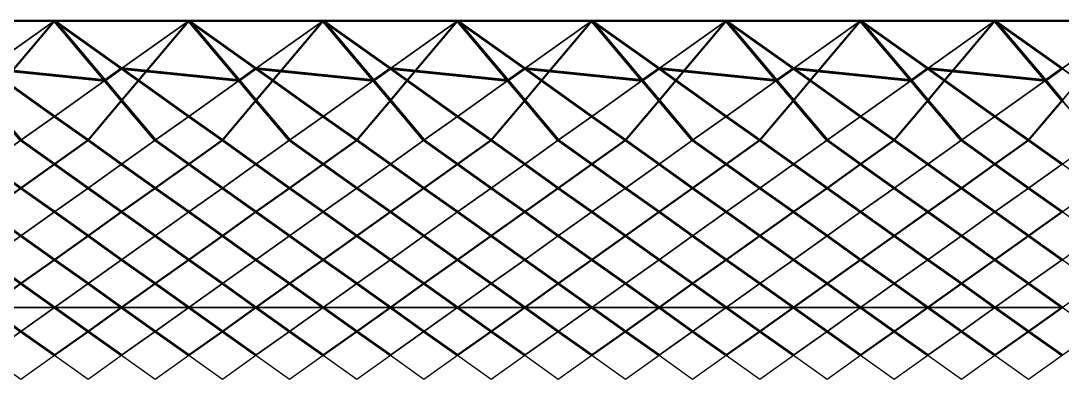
# Model space of a CAD drawing. Extents: x 0 to 144, y 51 to 59.
# Drawn here: x 71.38 to 95.17, y 50.76 to 58.95 of the extents above; entities that cross this region are included whole.
import ezdxf

# ---------------------------------------------------------------- set-up
doc = ezdxf.new("R2010")
doc.units = 0
doc.header["$MEASUREMENT"] = 0
for name, color, linetype in [('Concrete bases', 31, 'CONTINUOUS'), ('Concrete bases crown', 30, 'CONTINUOUS'), ('Concrete bases new', 31, 'CONTINUOUS')]:
    doc.layers.add(name, color=color, linetype=linetype)
for name, color, linetype, lineweight in [('Mapper external', 210, 'CONTINUOUS', 35), ('Mapper internal', 61, 'CONTINUOUS', 50), ('Mapper middle', 171, 'CONTINUOUS', 60), ('Tendons 1 internal', 50, 'CONTINUOUS', 50), ('Tendons 2 external', 201, 'CONTINUOUS', 35), ('Tendons 3 middle', 170, 'CONTINUOUS', 60)]:
    doc.layers.add(name, color=color, linetype=linetype, lineweight=lineweight)

msp = doc.modelspace()

# ---------------------------------------------------------------- linework, layer by layer
at = {"layer": 'Concrete bases', "linetype": 'ByBlock', "ltscale": 100}
for points in [[(70.610001, 52.398589), (69.842501, 51.85277), (70.610001, 51.306952), (71.377501, 51.85277)], [(72.145001, 52.398589), (71.377501, 51.85277), (72.145001, 51.306952), (72.912501, 51.85277)], [(73.680001, 52.398589), (72.912501, 51.85277), (73.680001, 51.306952), (74.447501, 51.85277)], [(75.215001, 52.398589), (74.447501, 51.85277), (75.215001, 51.306952), (75.982501, 51.85277)], [(76.750001, 52.398589), (75.982501, 51.85277), (76.750001, 51.306952), (77.517501, 51.85277)], [(78.285001, 52.398589), (77.517501, 51.85277), (78.285001, 51.306952), (79.052501, 51.85277)], [(79.820001, 52.398589), (79.052501, 51.85277), (79.820001, 51.306952), (80.587501, 51.85277)], [(81.355001, 52.398589), (80.587501, 51.85277), (81.355001, 51.306952), (82.122501, 51.85277)], [(82.890002, 52.398589), (82.122502, 51.85277), (82.890002, 51.306952), (83.657502, 51.85277)], [(84.425002, 52.398589), (83.657502, 51.85277), (84.425002, 51.306952), (85.192502, 51.85277)], [(85.960002, 52.398589), (85.192502, 51.85277), (85.960002, 51.306952), (86.727502, 51.85277)], [(87.495002, 52.398589), (86.727502, 51.85277), (87.495002, 51.306952), (88.262502, 51.85277)], [(89.030002, 52.398589), (88.262502, 51.85277), (89.030002, 51.306952), (89.797502, 51.85277)], [(90.565002, 52.398589), (89.797502, 51.85277), (90.565002, 51.306952), (91.332502, 51.85277)], [(92.100002, 52.398589), (91.332502, 51.85277), (92.100002, 51.306952), (92.867502, 51.85277)], [(93.635002, 52.398589), (92.867502, 51.85277), (93.635002, 51.306952), (94.402502, 51.85277)], [(95.170002, 52.398589), (94.402502, 51.85277), (95.170002, 51.306952), (95.937502, 51.85277)], [(71.377501, 51.85277), (70.610001, 51.306952), (71.377501, 50.761133), (72.145001, 51.306952)], [(72.912501, 51.85277), (72.145001, 51.306952), (72.912501, 50.761133), (73.680001, 51.306952)], [(74.447501, 51.85277), (73.680001, 51.306952), (74.447501, 50.761133), (75.215001, 51.306952)], [(75.982501, 51.85277), (75.215001, 51.306952), (75.982501, 50.761133), (76.750001, 51.306952)], [(77.517501, 51.85277), (76.750001, 51.306952), (77.517501, 50.761133), (78.285001, 51.306952)], [(79.052501, 51.85277), (78.285001, 51.306952), (79.052501, 50.761133), (79.820001, 51.306952)], [(80.587501, 51.85277), (79.820001, 51.306952), (80.587501, 50.761133), (81.355001, 51.306952)], [(82.122502, 51.85277), (81.355002, 51.306952), (82.122502, 50.761133), (82.890002, 51.306952)], [(83.657502, 51.85277), (82.890002, 51.306952), (83.657502, 50.761133), (84.425002, 51.306952)], [(85.192502, 51.85277), (84.425002, 51.306952), (85.192502, 50.761133), (85.960002, 51.306952)], [(86.727502, 51.85277), (85.960002, 51.306952), (86.727502, 50.761133), (87.495002, 51.306952)], [(88.262502, 51.85277), (87.495002, 51.306952), (88.262502, 50.761133), (89.030002, 51.306952)], [(89.797502, 51.85277), (89.030002, 51.306952), (89.797502, 50.761133), (90.565002, 51.306952)], [(91.332502, 51.85277), (90.565002, 51.306952), (91.332502, 50.761133), (92.100002, 51.306952)], [(92.867502, 51.85277), (92.100002, 51.306952), (92.867502, 50.761133), (93.635002, 51.306952)], [(94.402502, 51.85277), (93.635002, 51.306952), (94.402502, 50.761133), (95.170002, 51.306952)]]:
    msp.add_lwpolyline(points, close=True, dxfattribs=at)
at = {"layer": 'Concrete bases crown', "linetype": 'ByBlock', "ltscale": 100}
for points in [[(72.145001, 58.948413), (70.61, 58.948413), (70.61, 57.856777)], [(72.145001, 58.948413), (70.610001, 57.856776), (70.993751, 57.583866)], [(72.145001, 58.948413), (70.993751, 57.583866), (72.145001, 56.765138), (73.296251, 57.583866)], [(72.145001, 58.948413), (73.296251, 57.583866), (73.680001, 57.856776)], [(75.215001, 58.948413), (72.145001, 58.948413), (73.680001, 57.856776)], [(75.215001, 58.948413), (73.680001, 57.856776), (74.063751, 57.583867)], [(75.215001, 58.948413), (74.063751, 57.583867), (75.215001, 56.765139), (76.366251, 57.583867)], [(78.285001, 58.948413), (75.215001, 58.948413), (76.750001, 57.856776)], [(75.215001, 58.948413), (76.366251, 57.583867), (76.750001, 57.856776)], [(78.285001, 58.948413), (76.750001, 57.856776), (77.133751, 57.583867)], [(78.285001, 58.948413), (77.133751, 57.583867), (78.285001, 56.765139), (79.436251, 57.583867)], [(78.285001, 58.948413), (79.436251, 57.583867), (79.820001, 57.856776)], [(81.355001, 58.948413), (78.285001, 58.948413), (79.820001, 57.856776)], [(81.355001, 58.948413), (79.820001, 57.856776), (80.203751, 57.583867)], [(81.355001, 58.948413), (80.203751, 57.583867), (81.355001, 56.765139), (82.506251, 57.583867)], [(81.355001, 58.948413), (82.506251, 57.583866), (82.890001, 57.856776)], [(84.425001, 58.948413), (81.355001, 58.948413), (82.890001, 57.856776)], [(84.425001, 58.948413), (82.890001, 57.856776), (83.273751, 57.583866)], [(84.425001, 58.948413), (83.273751, 57.583866), (84.425001, 56.765139), (85.576251, 57.583867)], [(84.425001, 58.948413), (85.576251, 57.583866), (85.960001, 57.856776)], [(87.495001, 58.948413), (84.425001, 58.948413), (85.960001, 57.856776)], [(87.495001, 58.948413), (85.960001, 57.856776), (86.343751, 57.583866)], [(87.495001, 58.948413), (86.343751, 57.583866), (87.495001, 56.765139), (88.646251, 57.583866)], [(87.495001, 58.948413), (88.646251, 57.583866), (89.030001, 57.856776)], [(90.565001, 58.948413), (87.495001, 58.948413), (89.030001, 57.856776)], [(90.565001, 58.948413), (89.030001, 57.856776), (89.413751, 57.583866)], [(90.565001, 58.948413), (89.413751, 57.583866), (90.565001, 56.765138), (91.716251, 57.583866)], [(93.635001, 58.948413), (90.565001, 58.948413), (92.100001, 57.856776)], [(90.565001, 58.948413), (91.716251, 57.583866), (92.100001, 57.856776)], [(93.635001, 58.948413), (92.100001, 57.856776), (92.483751, 57.583867)], [(93.635001, 58.948413), (92.483751, 57.583867), (93.635001, 56.765139), (94.786251, 57.583867)], [(96.705001, 58.948413), (93.635001, 58.948413), (95.170001, 57.856776)], [(93.635001, 58.948413), (94.786251, 57.583867), (95.170001, 57.856776)], [(96.705001, 58.948413), (95.170001, 57.856776), (95.553751, 57.583867)], [(74.063751, 57.583866), (73.680001, 57.856776), (73.296251, 57.583866), (73.680001, 57.129018)], [(77.133751, 57.583867), (76.750001, 57.856776), (76.366251, 57.583867), (76.750001, 57.129018)], [(80.203751, 57.583867), (79.820001, 57.856776), (79.436251, 57.583867), (79.820001, 57.129018)], [(83.273751, 57.583866), (82.890001, 57.856776), (82.506251, 57.583866), (82.890001, 57.129018)], [(86.343751, 57.583866), (85.960001, 57.856776), (85.576251, 57.583866), (85.960001, 57.129018)], [(89.413751, 57.583866), (89.030001, 57.856776), (88.646251, 57.583866), (89.030001, 57.129018)], [(92.483751, 57.583866), (92.100001, 57.856776), (91.716251, 57.583866), (92.100001, 57.129018)], [(95.553751, 57.583867), (95.170001, 57.856776), (94.786251, 57.583867), (95.170001, 57.129018)], [(72.145001, 56.765138), (70.993751, 57.583866), (70.610001, 57.129018), (71.377501, 56.21932)], [(73.680001, 57.129018), (73.296251, 57.583866), (72.145001, 56.765138), (72.912501, 56.21932)], [(74.063751, 57.583866), (73.680001, 57.129018), (74.447501, 56.21932), (75.215001, 56.765139)], [(76.750001, 57.129018), (76.366251, 57.583867), (75.215001, 56.765139), (75.982501, 56.21932)], [(77.133751, 57.583867), (76.750001, 57.129018), (77.517501, 56.21932), (78.285001, 56.765139)], [(79.820001, 57.129018), (79.436251, 57.583867), (78.285001, 56.765139), (79.052501, 56.21932)], [(81.355001, 56.765139), (80.203751, 57.583867), (79.820001, 57.129018), (80.587501, 56.21932)], [(82.890001, 57.129018), (82.506251, 57.583866), (81.355001, 56.765139), (82.122501, 56.21932)], [(83.273751, 57.583866), (82.890001, 57.129018), (83.657501, 56.21932), (84.425001, 56.765139)], [(85.960001, 57.129018), (85.576251, 57.583866), (84.425001, 56.765139), (85.192501, 56.21932)], [(87.495001, 56.765139), (86.343751, 57.583866), (85.960001, 57.129018), (86.727501, 56.21932)], [(89.030001, 57.129018), (88.646251, 57.583866), (87.495001, 56.765138), (88.262501, 56.21932)], [(90.565001, 56.765138), (89.413751, 57.583866), (89.030001, 57.129018), (89.797501, 56.21932)], [(92.100001, 57.129018), (91.716251, 57.583866), (90.565001, 56.765138), (91.332501, 56.21932)], [(92.483751, 57.583866), (92.100001, 57.129018), (92.867501, 56.21932), (93.635001, 56.765139)], [(95.170001, 57.129018), (94.786251, 57.583867), (93.635001, 56.765139), (94.402501, 56.21932)], [(95.553751, 57.583867), (95.170001, 57.129018), (95.937501, 56.21932), (96.705001, 56.765139)], [(74.447501, 56.21932), (73.680001, 57.129018), (72.912501, 56.21932), (73.680001, 55.673501)], [(77.517501, 56.21932), (76.750001, 57.129018), (75.982501, 56.21932), (76.750001, 55.673502)], [(80.587501, 56.21932), (79.820001, 57.129018), (79.052501, 56.21932), (79.820001, 55.673502)], [(83.657501, 56.21932), (82.890001, 57.129018), (82.122501, 56.21932), (82.890001, 55.673501)], [(86.727501, 56.21932), (85.960001, 57.129018), (85.192501, 56.21932), (85.960001, 55.673501)], [(89.797501, 56.21932), (89.030001, 57.129018), (88.262501, 56.21932), (89.030001, 55.673501)], [(92.867501, 56.21932), (92.100001, 57.129018), (91.332501, 56.21932), (92.100001, 55.673501)], [(95.937501, 56.21932), (95.170001, 57.129018), (94.402501, 56.21932), (95.170001, 55.673502)], [(72.145001, 56.765138), (71.377501, 56.21932), (72.145001, 55.673501), (72.912501, 56.21932)], [(75.215001, 56.765139), (74.447501, 56.21932), (75.215001, 55.673501), (75.982501, 56.21932)], [(78.285001, 56.765139), (77.517501, 56.21932), (78.285001, 55.673502), (79.052501, 56.21932)], [(81.355001, 56.765139), (80.587501, 56.21932), (81.355001, 55.673501), (82.122501, 56.21932)], [(84.425001, 56.765139), (83.657501, 56.21932), (84.425001, 55.673501), (85.192501, 56.21932)], [(87.495001, 56.765138), (86.727501, 56.21932), (87.495001, 55.673501), (88.262501, 56.21932)], [(90.565001, 56.765138), (89.797501, 56.21932), (90.565001, 55.673501), (91.332501, 56.21932)], [(93.635001, 56.765139), (92.867501, 56.21932), (93.635001, 55.673501), (94.402501, 56.21932)], [(71.377501, 56.219319), (70.610001, 55.673501), (71.377501, 55.127682), (72.145001, 55.673501)], [(72.912501, 56.219319), (72.145001, 55.673501), (72.912501, 55.127682), (73.680001, 55.673501)], [(74.447501, 56.219319), (73.680001, 55.673501), (74.447501, 55.127682), (75.215001, 55.673501)], [(75.982501, 56.219319), (75.215001, 55.673501), (75.982501, 55.127682), (76.750001, 55.673501)], [(77.517501, 56.219319), (76.750001, 55.673501), (77.517501, 55.127682), (78.285001, 55.673501)], [(79.052501, 56.219319), (78.285001, 55.673501), (79.052501, 55.127682), (79.820001, 55.673501)], [(80.587501, 56.219319), (79.820001, 55.673501), (80.587501, 55.127682), (81.355001, 55.673501)], [(82.122501, 56.219319), (81.355001, 55.673501), (82.122501, 55.127682), (82.890001, 55.673501)], [(83.657501, 56.219319), (82.890001, 55.673501), (83.657501, 55.127682), (84.425001, 55.673501)], [(85.192501, 56.219319), (84.425001, 55.673501), (85.192501, 55.127682), (85.960001, 55.673501)], [(86.727501, 56.219319), (85.960001, 55.673501), (86.727501, 55.127682), (87.495001, 55.673501)], [(88.262501, 56.219319), (87.495001, 55.673501), (88.262501, 55.127682), (89.030001, 55.673501)], [(89.797501, 56.219319), (89.030001, 55.673501), (89.797501, 55.127682), (90.565001, 55.673501)], [(91.332501, 56.219319), (90.565001, 55.673501), (91.332501, 55.127682), (92.100001, 55.673501)], [(92.867501, 56.219319), (92.100001, 55.673501), (92.867501, 55.127682), (93.635001, 55.673501)], [(94.402501, 56.219319), (93.635001, 55.673501), (94.402501, 55.127682), (95.170001, 55.673501)], [(72.145001, 55.673501), (71.377501, 55.127682), (72.145001, 54.581864), (72.912501, 55.127682)], [(73.680001, 55.673501), (72.912501, 55.127682), (73.680001, 54.581864), (74.447501, 55.127682)], [(75.215001, 55.673501), (74.447501, 55.127682), (75.215001, 54.581864), (75.982501, 55.127682)], [(76.750001, 55.673501), (75.982501, 55.127682), (76.750001, 54.581864), (77.517501, 55.127682)], [(78.285001, 55.673501), (77.517501, 55.127682), (78.285001, 54.581864), (79.052501, 55.127682)], [(79.820001, 55.673501), (79.052501, 55.127682), (79.820001, 54.581864), (80.587501, 55.127682)], [(81.355001, 55.673501), (80.587501, 55.127682), (81.355001, 54.581864), (82.122501, 55.127682)], [(82.890001, 55.673501), (82.122501, 55.127682), (82.890001, 54.581864), (83.657501, 55.127682)], [(84.425001, 55.673501), (83.657501, 55.127682), (84.425001, 54.581864), (85.192501, 55.127682)], [(85.960001, 55.673501), (85.192501, 55.127682), (85.960001, 54.581864), (86.727501, 55.127682)], [(87.495001, 55.673501), (86.727501, 55.127682), (87.495001, 54.581864), (88.262501, 55.127682)], [(89.030001, 55.673501), (88.262501, 55.127682), (89.030001, 54.581863), (89.797501, 55.127682)], [(90.565001, 55.673501), (89.797501, 55.127682), (90.565001, 54.581863), (91.332501, 55.127682)], [(92.100001, 55.673501), (91.332501, 55.127682), (92.100001, 54.581863), (92.867501, 55.127682)], [(93.635001, 55.673501), (92.867501, 55.127682), (93.635001, 54.581863), (94.402501, 55.127682)], [(95.170002, 55.673501), (94.402502, 55.127682), (95.170002, 54.581863), (95.937502, 55.127682)], [(71.377501, 55.127682), (70.610001, 54.581864), (71.377501, 54.036045), (72.145001, 54.581864)], [(72.912501, 55.127682), (72.145001, 54.581864), (72.912501, 54.036045), (73.680001, 54.581864)], [(74.447501, 55.127682), (73.680001, 54.581864), (74.447501, 54.036045), (75.215001, 54.581864)], [(75.982501, 55.127682), (75.215001, 54.581864), (75.982501, 54.036045), (76.750001, 54.581864)], [(77.517501, 55.127682), (76.750001, 54.581864), (77.517501, 54.036045), (78.285001, 54.581864)], [(79.052501, 55.127682), (78.285001, 54.581864), (79.052501, 54.036045), (79.820001, 54.581864)], [(80.587501, 55.127682), (79.820001, 54.581864), (80.587501, 54.036045), (81.355001, 54.581864)], [(82.122501, 55.127682), (81.355001, 54.581864), (82.122501, 54.036045), (82.890001, 54.581864)], [(83.657501, 55.127682), (82.890001, 54.581864), (83.657501, 54.036045), (84.425001, 54.581864)], [(85.192501, 55.127682), (84.425001, 54.581864), (85.192501, 54.036045), (85.960001, 54.581864)], [(86.727501, 55.127682), (85.960001, 54.581864), (86.727501, 54.036045), (87.495001, 54.581864)], [(88.262501, 55.127682), (87.495001, 54.581864), (88.262501, 54.036045), (89.030001, 54.581864)], [(89.797501, 55.127682), (89.030001, 54.581864), (89.797501, 54.036045), (90.565001, 54.581864)], [(91.332501, 55.127682), (90.565001, 54.581864), (91.332501, 54.036045), (92.100001, 54.581864)], [(92.867501, 55.127682), (92.100001, 54.581864), (92.867501, 54.036045), (93.635001, 54.581864)], [(94.402501, 55.127682), (93.635001, 54.581864), (94.402501, 54.036045), (95.170001, 54.581864)], [(72.145001, 54.581864), (71.377501, 54.036045), (72.145001, 53.490226), (72.912501, 54.036045)], [(73.680001, 54.581864), (72.912501, 54.036045), (73.680001, 53.490226), (74.447501, 54.036045)], [(75.215001, 54.581864), (74.447501, 54.036045), (75.215001, 53.490226), (75.982501, 54.036045)], [(76.750001, 54.581864), (75.982501, 54.036045), (76.750001, 53.490226), (77.517501, 54.036045)], [(78.285001, 54.581864), (77.517501, 54.036045), (78.285001, 53.490226), (79.052501, 54.036045)], [(79.820001, 54.581864), (79.052501, 54.036045), (79.820001, 53.490226), (80.587501, 54.036045)], [(81.355001, 54.581864), (80.587501, 54.036045), (81.355001, 53.490226), (82.122501, 54.036045)], [(82.890001, 54.581864), (82.122501, 54.036045), (82.890001, 53.490226), (83.657501, 54.036045)], [(84.425001, 54.581864), (83.657501, 54.036045), (84.425001, 53.490226), (85.192501, 54.036045)], [(85.960001, 54.581863), (85.192501, 54.036045), (85.960001, 53.490226), (86.727501, 54.036045)], [(87.495001, 54.581863), (86.727501, 54.036045), (87.495001, 53.490226), (88.262501, 54.036045)], [(89.030002, 54.581863), (88.262502, 54.036045), (89.030002, 53.490226), (89.797502, 54.036045)], [(90.565002, 54.581863), (89.797502, 54.036045), (90.565002, 53.490226), (91.332502, 54.036045)], [(92.100002, 54.581863), (91.332502, 54.036045), (92.100002, 53.490226), (92.867502, 54.036045)], [(93.635002, 54.581863), (92.867502, 54.036045), (93.635002, 53.490226), (94.402502, 54.036045)], [(95.170002, 54.581863), (94.402502, 54.036045), (95.170002, 53.490226), (95.937502, 54.036045)], [(71.377501, 54.036045), (70.610001, 53.490226), (71.377501, 52.944408), (72.145001, 53.490226)], [(72.912501, 54.036045), (72.145001, 53.490226), (72.912501, 52.944408), (73.680001, 53.490226)], [(74.447501, 54.036045), (73.680001, 53.490226), (74.447501, 52.944408), (75.215001, 53.490226)], [(75.982501, 54.036045), (75.215001, 53.490226), (75.982501, 52.944408), (76.750001, 53.490226)], [(77.517501, 54.036045), (76.750001, 53.490226), (77.517501, 52.944408), (78.285001, 53.490226)], [(79.052501, 54.036045), (78.285001, 53.490226), (79.052501, 52.944408), (79.820001, 53.490226)], [(80.587501, 54.036045), (79.820001, 53.490226), (80.587501, 52.944408), (81.355001, 53.490226)], [(82.122501, 54.036045), (81.355001, 53.490226), (82.122501, 52.944408), (82.890001, 53.490226)], [(83.657501, 54.036045), (82.890001, 53.490226), (83.657501, 52.944408), (84.425001, 53.490226)], [(85.192501, 54.036045), (84.425001, 53.490226), (85.192501, 52.944408), (85.960001, 53.490226)], [(86.727502, 54.036045), (85.960002, 53.490226), (86.727502, 52.944408), (87.495002, 53.490226)], [(88.262502, 54.036045), (87.495002, 53.490226), (88.262502, 52.944408), (89.030002, 53.490226)], [(89.797502, 54.036045), (89.030002, 53.490226), (89.797502, 52.944408), (90.565002, 53.490226)], [(91.332502, 54.036045), (90.565002, 53.490226), (91.332502, 52.944408), (92.100002, 53.490226)], [(92.867502, 54.036045), (92.100002, 53.490226), (92.867502, 52.944408), (93.635002, 53.490226)], [(94.402502, 54.036045), (93.635002, 53.490226), (94.402502, 52.944408), (95.170002, 53.490226)], [(72.145001, 53.490226), (71.377501, 52.944408), (72.145001, 52.398589), (72.912501, 52.944408)], [(73.680001, 53.490226), (72.912501, 52.944408), (73.680001, 52.398589), (74.447501, 52.944408)], [(75.215001, 53.490226), (74.447501, 52.944408), (75.215001, 52.398589), (75.982501, 52.944408)], [(76.750001, 53.490226), (75.982501, 52.944408), (76.750001, 52.398589), (77.517501, 52.944408)], [(78.285001, 53.490226), (77.517501, 52.944408), (78.285001, 52.398589), (79.052501, 52.944408)], [(79.820001, 53.490226), (79.052501, 52.944408), (79.820001, 52.398589), (80.587501, 52.944408)], [(81.355001, 53.490226), (80.587501, 52.944408), (81.355001, 52.398589), (82.122501, 52.944408)], [(82.890001, 53.490226), (82.122501, 52.944408), (82.890001, 52.398589), (83.657501, 52.944408)], [(84.425001, 53.490226), (83.657501, 52.944408), (84.425001, 52.398589), (85.192501, 52.944408)], [(85.960002, 53.490226), (85.192502, 52.944408), (85.960002, 52.398589), (86.727502, 52.944408)], [(87.495002, 53.490226), (86.727502, 52.944408), (87.495002, 52.398589), (88.262502, 52.944408)], [(89.030002, 53.490226), (88.262502, 52.944408), (89.030002, 52.398589), (89.797502, 52.944408)], [(90.565002, 53.490226), (89.797502, 52.944408), (90.565002, 52.398589), (91.332502, 52.944408)], [(92.100002, 53.490226), (91.332502, 52.944408), (92.100002, 52.398589), (92.867502, 52.944408)], [(93.635002, 53.490226), (92.867502, 52.944408), (93.635002, 52.398589), (94.402502, 52.944408)], [(95.170002, 53.490226), (94.402502, 52.944408), (95.170002, 52.398589), (95.937502, 52.944408)], [(70.610001, 52.398587), (72.145001, 52.398587), (71.377501, 52.944406)], [(72.145001, 52.398587), (73.680001, 52.398587), (72.912501, 52.944406)], [(73.680001, 52.398587), (75.215001, 52.398587), (74.447501, 52.944406)], [(75.215001, 52.398587), (76.750001, 52.398587), (75.982501, 52.944406)], [(76.750001, 52.398587), (78.285001, 52.398587), (77.517501, 52.944406)], [(78.285001, 52.398587), (79.820001, 52.398587), (79.052501, 52.944406)], [(79.820001, 52.398587), (81.355001, 52.398587), (80.587501, 52.944406)], [(81.355001, 52.398587), (82.890001, 52.398587), (82.122501, 52.944406)], [(82.890001, 52.398587), (84.425001, 52.398587), (83.657501, 52.944406)], [(84.425001, 52.398587), (85.960001, 52.398587), (85.192501, 52.944406)], [(85.960001, 52.398587), (87.495001, 52.398587), (86.727501, 52.944406)], [(87.495001, 52.398587), (89.030001, 52.398587), (88.262501, 52.944406)], [(89.030001, 52.398587), (90.565001, 52.398587), (89.797501, 52.944406)], [(90.565001, 52.398587), (92.100001, 52.398587), (91.332501, 52.944406)], [(92.100001, 52.398587), (93.635001, 52.398587), (92.867501, 52.944406)], [(93.635002, 52.398586), (95.170002, 52.398586), (94.402502, 52.944405)]]:
    msp.add_lwpolyline(points, close=True, dxfattribs=at)
at = {"layer": 'Concrete bases new', "linetype": 'ByBlock', "ltscale": 100}
for points in [[(70.610001, 52.398587), (71.377501, 51.852769), (72.145001, 52.398587)], [(72.145001, 52.398587), (72.912501, 51.852769), (73.680001, 52.398587)], [(73.680001, 52.398587), (74.447501, 51.852769), (75.215001, 52.398587)], [(75.215001, 52.398587), (75.982501, 51.852769), (76.750001, 52.398587)], [(76.750001, 52.398587), (77.517501, 51.852769), (78.285001, 52.398587)], [(78.285001, 52.398587), (79.052501, 51.852769), (79.820001, 52.398587)], [(79.820001, 52.398587), (80.587501, 51.852769), (81.355001, 52.398587)], [(81.355001, 52.398587), (82.122501, 51.852769), (82.890001, 52.398587)], [(82.890001, 52.398587), (83.657501, 51.852769), (84.425001, 52.398587)], [(84.425001, 52.398587), (85.192501, 51.852769), (85.960001, 52.398587)], [(85.960001, 52.398587), (86.727501, 51.852769), (87.495001, 52.398587)], [(87.495001, 52.398587), (88.262501, 51.852769), (89.030001, 52.398587)], [(89.030001, 52.398587), (89.797501, 51.852769), (90.565001, 52.398587)], [(90.565001, 52.398587), (91.332501, 51.852769), (92.100001, 52.398587)], [(92.100001, 52.398587), (92.867501, 51.852769), (93.635001, 52.398587)], [(93.635002, 52.398586), (94.402502, 51.852768), (95.170002, 52.398586)]]:
    msp.add_lwpolyline(points, close=True, dxfattribs=at)
at = {"layer": 'Mapper external', "color": 3, "linetype": 'ByBlock', "ltscale": 100}
msp.add_lwpolyline([(139.685002, 58.948411), (136.615002, 58.948411), (133.545002, 58.948411), (130.475002, 58.948411), (127.405002, 58.948411), (124.335002, 58.948411), (121.265002, 58.948411), (118.195002, 58.948412), (115.125002, 58.948412), (112.055002, 58.948412), (108.985002, 58.948411), (105.915002, 58.948411), (102.845002, 58.948411), (99.775002, 58.948412), (96.705002, 58.948412), (93.635002, 58.948412), (90.565002, 58.948412), (87.495002, 58.948412), (84.425002, 58.948412), (81.355002, 58.948412), (78.285002, 58.948412), (75.215002, 58.948412), (72.145002, 58.948412), (69.075002, 58.948412)], dxfattribs=at)
at = {"layer": 'Mapper internal', "color": 1, "linetype": 'ByBlock', "ltscale": 100}
msp.add_lwpolyline([(139.685002, 58.948411), (136.615002, 58.948411), (133.545002, 58.948411), (130.475002, 58.948411), (127.405002, 58.948411), (124.335002, 58.948411), (121.265002, 58.948411), (118.195002, 58.948412), (115.125002, 58.948412), (112.055002, 58.948412), (108.985002, 58.948411), (105.915002, 58.948411), (102.845002, 58.948411), (99.775002, 58.948412), (96.705002, 58.948412), (93.635002, 58.948412), (90.565002, 58.948412), (87.495002, 58.948412), (84.425002, 58.948412), (81.355002, 58.948412), (78.285002, 58.948412), (75.215002, 58.948412), (72.145002, 58.948412), (69.075002, 58.948412)], dxfattribs=at)
at = {"layer": 'Mapper middle', "color": 2, "linetype": 'ByBlock', "ltscale": 100}
msp.add_lwpolyline([(95.170002, 57.856774), (94.786251, 57.583865), (92.100002, 57.856774), (91.716252, 57.583864), (89.030002, 57.856774), (88.646252, 57.583864), (85.960002, 57.856774), (85.576252, 57.583864), (82.890002, 57.856774), (82.506252, 57.583864), (79.820002, 57.856774), (79.436252, 57.583865), (76.750002, 57.856774), (76.366251, 57.583865), (73.680001, 57.856774), (73.296252, 57.583864), (70.610002, 57.856774)], dxfattribs=at)
at = {"layer": 'Tendons 1 internal', "color": 1, "linetype": 'Continuous', "ltscale": 250}
for p, q in [((72.145002, 58.948412), (70.993752, 57.583865)), ((75.215002, 58.948412), (74.063752, 57.583865)), ((77.133752, 57.583865), (78.285002, 58.948412)), ((81.355002, 58.948412), (80.203752, 57.583865)), ((84.425002, 58.948412), (83.273752, 57.583865)), ((87.495002, 58.948412), (86.343752, 57.583865)), ((90.565002, 58.948412), (89.413752, 57.583865)), ((93.635002, 58.948412), (92.483752, 57.583865))]:
    msp.add_line(p, q, dxfattribs=at)
at = {"layer": 'Tendons 1 internal', "linetype": 'Continuous', "ltscale": 250}
for p, q in [((73.680002, 57.129016), (74.063752, 57.583865)), ((77.133752, 57.583865), (76.750002, 57.129017)), ((79.820002, 57.129017), (80.203752, 57.583865)), ((83.273752, 57.583865), (82.890002, 57.129016)), ((86.343752, 57.583865), (85.960002, 57.129016)), ((89.413752, 57.583865), (89.030002, 57.129016)), ((92.100002, 57.129016), (92.483752, 57.583865)), ((72.912502, 56.219319), (73.680002, 57.129016)), ((76.750002, 57.129017), (75.982502, 56.219319)), ((79.820002, 57.129017), (79.052502, 56.219319)), ((82.890002, 57.129016), (82.122502, 56.219319)), ((85.960002, 57.129016), (85.192502, 56.219319)), ((88.262502, 56.219318), (89.030002, 57.129016)), ((91.332502, 56.219318), (92.100002, 57.129016)), ((94.402502, 56.219319), (95.170002, 57.129016)), ((72.912502, 56.219318), (72.145002, 55.6735)), ((75.215002, 55.6735), (75.982502, 56.219319)), ((79.052502, 56.219318), (78.285002, 55.6735)), ((81.355002, 55.6735), (82.122502, 56.219319)), ((85.192502, 56.219318), (84.425002, 55.673499)), ((87.495002, 55.6735), (88.262502, 56.219318)), ((91.332502, 56.219318), (90.565002, 55.673499)), ((93.635002, 55.6735), (94.402502, 56.219318)), ((71.377502, 55.127681), (72.145002, 55.6735)), ((75.215002, 55.6735), (74.447502, 55.127681)), ((77.517502, 55.127681), (78.285002, 55.6735)), ((80.587502, 55.127681), (81.355002, 55.6735)), ((83.657502, 55.127681), (84.425002, 55.673499)), ((87.495002, 55.673499), (86.727502, 55.127681)), ((89.797502, 55.127681), (90.565002, 55.673499)), ((93.635002, 55.673499), (92.867502, 55.127681)), ((71.377502, 55.127681), (70.610002, 54.581862)), ((73.680002, 54.581862), (74.447502, 55.127681)), ((76.750002, 54.581862), (77.517502, 55.127681)), ((79.820002, 54.581862), (80.587502, 55.127681)), ((82.890002, 54.581862), (83.657502, 55.127681)), ((85.960002, 54.581862), (86.727502, 55.127681)), ((89.797502, 55.127681), (89.030002, 54.581862)), ((92.100002, 54.581862), (92.867502, 55.127681)), ((72.912502, 54.036044), (73.680002, 54.581862)), ((75.982502, 54.036044), (76.750002, 54.581862)), ((79.052502, 54.036044), (79.820002, 54.581862)), ((82.122502, 54.036044), (82.890002, 54.581862)), ((85.192502, 54.036044), (85.960002, 54.581862)), ((88.262502, 54.036044), (89.030002, 54.581862)), ((92.100002, 54.581862), (91.332502, 54.036043)), ((95.170002, 54.581862), (94.402502, 54.036043)), ((72.912502, 54.036044), (72.145002, 53.490225)), ((75.982502, 54.036044), (75.215002, 53.490225)), ((78.285002, 53.490225), (79.052502, 54.036044)), ((81.355002, 53.490225), (82.122502, 54.036044)), ((84.425002, 53.490225), (85.192502, 54.036044)), ((87.495002, 53.490225), (88.262502, 54.036044)), ((90.565002, 53.490225), (91.332502, 54.036043)), ((93.635002, 53.490225), (94.402502, 54.036043)), ((72.145002, 53.490225), (71.377502, 52.944407)), ((74.447502, 52.944407), (75.215002, 53.490225)), ((78.285002, 53.490225), (77.517502, 52.944406)), ((80.587502, 52.944406), (81.355002, 53.490225)), ((83.657502, 52.944406), (84.425002, 53.490225)), ((87.495002, 53.490225), (86.727502, 52.944406)), ((89.797502, 52.944406), (90.565002, 53.490225)), ((92.867502, 52.944406), (93.635002, 53.490225)), ((70.610002, 52.398588), (71.377502, 52.944407)), ((73.680002, 52.398588), (74.447502, 52.944407)), ((76.750002, 52.398588), (77.517502, 52.944406)), ((80.587502, 52.944406), (79.820002, 52.398588)), ((83.657502, 52.944406), (82.890002, 52.398588)), ((85.960002, 52.398588), (86.727502, 52.944406)), ((89.030002, 52.398588), (89.797502, 52.944406)), ((92.100002, 52.398588), (92.867502, 52.944406)), ((72.912502, 51.852769), (73.680002, 52.398588)), ((75.982502, 51.852769), (76.750002, 52.398588)), ((79.820002, 52.398588), (79.052502, 51.852769)), ((82.122502, 51.852769), (82.890002, 52.398588)), ((85.960002, 52.398588), (85.192502, 51.852769)), ((89.030002, 52.398588), (88.262502, 51.852769)), ((92.100002, 52.398588), (91.332502, 51.852769)), ((95.170002, 52.398587), (94.402502, 51.852769)), ((72.145002, 51.306951), (72.912502, 51.852769)), ((75.982502, 51.852769), (75.215002, 51.306951)), ((79.052502, 51.852769), (78.285002, 51.306951)), ((81.355002, 51.306951), (82.122502, 51.852769)), ((84.425002, 51.30695), (85.192502, 51.852769)), ((87.495002, 51.30695), (88.262502, 51.852769)), ((91.332502, 51.852769), (90.565002, 51.30695)), ((94.402502, 51.852769), (93.635002, 51.30695))]:
    msp.add_line(p, q, dxfattribs=at)
at = {"layer": 'Tendons 2 external', "color": 1, "linetype": 'Continuous', "ltscale": 250}
for p, q in [((72.145002, 58.948412), (70.610002, 57.856775)), ((73.680002, 57.856775), (75.215002, 58.948412)), ((78.285002, 58.948412), (76.750002, 57.856775)), ((81.355002, 58.948412), (79.820002, 57.856775)), ((82.890002, 57.856774), (84.425002, 58.948412)), ((85.960002, 57.856774), (87.495002, 58.948412)), ((90.565002, 58.948412), (89.030002, 57.856774)), ((93.635001, 58.948412), (92.100001, 57.856775))]:
    msp.add_line(p, q, dxfattribs=at)
at = {"layer": 'Tendons 2 external', "linetype": 'Continuous', "ltscale": 250}
for p, q in [((73.680002, 57.856775), (73.296252, 57.583865)), ((76.366252, 57.583865), (76.750002, 57.856775)), ((79.820002, 57.856775), (79.436252, 57.583865)), ((82.506252, 57.583865), (82.890002, 57.856774)), ((85.960002, 57.856774), (85.576252, 57.583865)), ((88.646252, 57.583865), (89.030002, 57.856774)), ((91.716252, 57.583865), (92.100002, 57.856774)), ((95.170002, 57.856775), (94.786252, 57.583865)), ((72.145002, 56.765137), (73.296252, 57.583865)), ((75.215001, 56.765137), (76.366252, 57.583865)), ((78.285002, 56.765138), (79.436252, 57.583865)), ((82.506252, 57.583865), (81.355002, 56.765137)), ((84.425002, 56.765137), (85.576252, 57.583865)), ((88.646252, 57.583865), (87.495002, 56.765137)), ((91.716252, 57.583865), (90.565002, 56.765137)), ((94.786251, 57.583865), (93.635001, 56.765137)), ((72.145002, 56.765137), (71.377502, 56.219319)), ((74.447502, 56.219319), (75.215002, 56.765137)), ((77.517502, 56.219319), (78.285002, 56.765137)), ((81.355002, 56.765137), (80.587502, 56.219319)), ((83.657502, 56.219319), (84.425002, 56.765137)), ((86.727502, 56.219319), (87.495002, 56.765137)), ((90.565002, 56.765137), (89.797502, 56.219318)), ((92.867502, 56.219318), (93.635002, 56.765137)), ((71.377502, 56.219318), (70.610002, 55.6735)), ((73.680002, 55.6735), (74.447502, 56.219319)), ((76.750002, 55.6735), (77.517502, 56.219319)), ((80.587502, 56.219318), (79.820002, 55.673499)), ((82.890002, 55.6735), (83.657502, 56.219318)), ((85.960002, 55.6735), (86.727502, 56.219319)), ((89.797502, 56.219318), (89.030002, 55.673499)), ((92.867502, 56.219318), (92.100002, 55.673499)), ((73.680002, 55.6735), (72.912502, 55.127681)), ((76.750002, 55.6735), (75.982502, 55.127681)), ((79.820002, 55.673499), (79.052502, 55.127681)), ((82.122502, 55.127681), (82.890002, 55.673499)), ((85.960002, 55.673499), (85.192502, 55.127681)), ((88.262502, 55.127681), (89.030002, 55.673499)), ((91.332502, 55.127681), (92.100002, 55.673499)), ((95.170002, 55.673499), (94.402502, 55.127681)), ((72.912502, 55.127681), (72.145002, 54.581862)), ((75.215002, 54.581862), (75.982502, 55.127681)), ((79.052502, 55.127681), (78.285002, 54.581862)), ((82.122502, 55.127681), (81.355002, 54.581862)), ((85.192502, 55.127681), (84.425002, 54.581862)), ((87.495002, 54.581862), (88.262502, 55.127681)), ((90.565002, 54.581862), (91.332502, 55.127681)), ((93.635002, 54.581862), (94.402502, 55.127681)), ((72.145002, 54.581862), (71.377502, 54.036044)), ((75.215002, 54.581862), (74.447502, 54.036044)), ((78.285002, 54.581862), (77.517502, 54.036044)), ((80.587502, 54.036044), (81.355002, 54.581862)), ((83.657502, 54.036044), (84.425002, 54.581862)), ((87.495002, 54.581862), (86.727502, 54.036043)), ((90.565002, 54.581862), (89.797502, 54.036043)), ((93.635002, 54.581862), (92.867502, 54.036043)), ((70.610002, 53.490225), (71.377502, 54.036044)), ((73.680002, 53.490225), (74.447502, 54.036044)), ((77.517502, 54.036044), (76.750002, 53.490225)), ((79.820002, 53.490225), (80.587502, 54.036044)), ((83.657502, 54.036044), (82.890002, 53.490225)), ((85.960002, 53.490225), (86.727502, 54.036043)), ((89.030002, 53.490225), (89.797502, 54.036043)), ((92.867502, 54.036043), (92.100002, 53.490225)), ((72.912502, 52.944407), (73.680002, 53.490225)), ((76.750002, 53.490225), (75.982502, 52.944406)), ((79.052502, 52.944406), (79.820002, 53.490225)), ((82.890002, 53.490225), (82.122502, 52.944406)), ((85.960002, 53.490225), (85.192502, 52.944406)), ((89.030002, 53.490225), (88.262502, 52.944406)), ((91.332502, 52.944406), (92.100002, 53.490225)), ((95.170002, 53.490225), (94.402502, 52.944406)), ((72.145002, 52.398588), (72.912502, 52.944407)), ((75.215002, 52.398588), (75.982502, 52.944406)), ((79.052502, 52.944406), (78.285002, 52.398588)), ((82.122502, 52.944406), (81.355002, 52.398588)), ((84.425002, 52.398588), (85.192502, 52.944406)), ((87.495002, 52.398588), (88.262502, 52.944406)), ((91.332502, 52.944406), (90.565002, 52.398588)), ((94.402502, 52.944406), (93.635002, 52.398587)), ((71.377502, 51.852769), (72.145002, 52.398588)), ((74.447502, 51.852769), (75.215002, 52.398588)), ((77.517502, 51.852769), (78.285002, 52.398588)), ((81.355002, 52.398588), (80.587502, 51.852769)), ((83.657502, 51.852769), (84.425002, 52.398588)), ((86.727502, 51.852769), (87.495002, 52.398588)), ((90.565002, 52.398588), (89.797502, 51.852769)), ((93.635002, 52.398587), (92.867502, 51.852769)), ((71.377502, 51.852769), (70.610002, 51.306951)), ((73.680002, 51.306951), (74.447502, 51.852769)), ((77.517502, 51.852769), (76.750002, 51.306951)), ((80.587502, 51.852769), (79.820002, 51.30695)), ((83.657502, 51.852769), (82.890002, 51.30695)), ((86.727502, 51.852769), (85.960002, 51.30695)), ((89.030002, 51.30695), (89.797502, 51.852769)), ((92.100002, 51.30695), (92.867502, 51.852769))]:
    msp.add_line(p, q, dxfattribs=at)
at = {"layer": 'Tendons 3 middle', "color": 1, "linetype": 'Continuous', "ltscale": 250}
for p, q in [((72.145002, 58.948411), (73.680001, 57.856774)), ((73.296252, 57.583864), (72.145002, 58.948411)), ((76.750002, 57.856774), (75.215001, 58.948411)), ((76.366251, 57.583865), (75.215001, 58.948411)), ((78.285002, 58.948411), (79.820002, 57.856774)), ((79.436252, 57.583865), (78.285002, 58.948411)), ((81.355002, 58.948411), (82.890002, 57.856774)), ((81.355002, 58.948411), (82.506252, 57.583864)), ((84.425002, 58.948411), (85.960002, 57.856774)), ((85.576252, 57.583865), (84.425002, 58.948411)), ((87.495002, 58.948411), (89.030002, 57.856774)), ((88.646252, 57.583864), (87.495002, 58.948411)), ((90.565002, 58.948411), (91.716252, 57.583864)), ((92.100002, 57.856774), (90.565002, 58.948411)), ((93.635001, 58.948411), (95.170002, 57.856774)), ((94.786251, 57.583865), (93.635001, 58.948411))]:
    msp.add_line(p, q, dxfattribs=at)
at = {"layer": 'Tendons 3 middle', "linetype": 'Continuous', "ltscale": 250}
for p, q in [((73.680001, 57.856774), (74.063751, 57.583865)), ((77.133752, 57.583865), (76.750002, 57.856774)), ((80.203751, 57.583865), (79.820001, 57.856774)), ((83.273752, 57.583864), (82.890002, 57.856774)), ((86.343752, 57.583864), (85.960002, 57.856774)), ((89.413752, 57.583864), (89.030002, 57.856774)), ((92.483752, 57.583864), (92.100002, 57.856774)), ((70.993752, 57.583864), (72.145002, 56.765136)), ((73.296252, 57.583864), (73.680002, 57.129016)), ((74.063751, 57.583865), (75.215001, 56.765137)), ((76.750001, 57.129016), (76.366251, 57.583865)), ((77.133752, 57.583865), (78.285002, 56.765137)), ((79.820001, 57.129016), (79.436251, 57.583865)), ((80.203751, 57.583865), (81.355002, 56.765137)), ((82.506252, 57.583864), (82.890002, 57.129016)), ((83.273752, 57.583864), (84.425002, 56.765137)), ((85.960002, 57.129016), (85.576252, 57.583864)), ((87.495002, 56.765137), (86.343752, 57.583864)), ((88.646252, 57.583864), (89.030002, 57.129016)), ((90.565002, 56.765136), (89.413752, 57.583864)), ((92.100002, 57.129016), (91.716252, 57.583864)), ((93.635002, 56.765137), (92.483752, 57.583864)), ((95.170001, 57.129016), (94.786251, 57.583865)), ((70.610002, 57.129016), (71.377502, 56.219318)), ((74.447502, 56.219318), (73.680002, 57.129016)), ((77.517502, 56.219318), (76.750001, 57.129016)), ((80.587502, 56.219318), (79.820001, 57.129016)), ((82.890002, 57.129016), (83.657502, 56.219318)), ((86.727502, 56.219318), (85.960002, 57.129016)), ((89.030002, 57.129016), (89.797502, 56.219318)), ((92.867502, 56.219318), (92.100002, 57.129016)), ((72.145002, 56.765136), (72.912502, 56.219318)), ((75.215001, 56.765137), (75.982501, 56.219318)), ((78.285001, 56.765137), (79.052501, 56.219318)), ((81.355002, 56.765137), (82.122502, 56.219318)), ((84.425002, 56.765137), (85.192502, 56.219318)), ((87.495002, 56.765136), (88.262502, 56.219318)), ((90.565002, 56.765136), (91.332502, 56.219318)), ((94.402502, 56.219318), (93.635002, 56.765137)), ((72.145002, 55.673499), (71.377502, 56.219317)), ((72.912502, 56.219318), (73.680002, 55.673499)), ((75.215002, 55.673499), (74.447502, 56.219317)), ((75.982501, 56.219318), (76.750002, 55.6735)), ((77.517501, 56.219318), (78.285001, 55.6735)), ((79.820002, 55.673499), (79.052502, 56.219317)), ((80.587502, 56.219318), (81.355002, 55.673499)), ((82.890002, 55.673499), (82.122502, 56.219317)), ((83.657502, 56.219318), (84.425002, 55.673499)), ((85.960002, 55.673499), (85.192502, 56.219317)), ((86.727502, 56.219318), (87.495002, 55.673499)), ((88.262501, 56.219318), (89.030001, 55.673499)), ((90.565002, 55.673499), (89.797502, 56.219317)), ((92.100002, 55.673499), (91.332502, 56.219317)), ((92.867502, 56.219318), (93.635002, 55.673499)), ((95.170002, 55.673499), (94.402502, 56.219317)), ((70.610002, 55.673499), (71.377502, 55.12768)), ((72.912502, 55.12768), (72.145002, 55.673499)), ((73.680002, 55.673499), (74.447502, 55.12768)), ((75.982502, 55.12768), (75.215002, 55.673499)), ((76.750002, 55.673499), (77.517502, 55.12768)), ((79.052502, 55.12768), (78.285002, 55.673499)), ((80.587502, 55.12768), (79.820002, 55.673499)), ((82.122502, 55.12768), (81.355002, 55.673499)), ((83.657502, 55.12768), (82.890002, 55.673499)), ((84.425002, 55.673499), (85.192502, 55.12768)), ((86.727502, 55.12768), (85.960002, 55.673499)), ((87.495002, 55.673499), (88.262502, 55.12768)), ((89.797502, 55.12768), (89.030002, 55.673499)), ((91.332502, 55.12768), (90.565002, 55.673499)), ((92.867502, 55.12768), (92.100002, 55.673499)), ((94.402502, 55.12768), (93.635002, 55.673499)), ((72.145002, 54.581862), (71.377502, 55.12768)), ((73.680002, 54.581862), (72.912502, 55.12768)), ((74.447502, 55.12768), (75.215002, 54.581862)), ((75.982502, 55.12768), (76.750002, 54.581862)), ((78.285002, 54.581862), (77.517502, 55.12768)), ((79.820002, 54.581862), (79.052502, 55.12768)), ((80.587502, 55.12768), (81.355002, 54.581862)), ((82.890002, 54.581862), (82.122502, 55.12768)), ((83.657502, 55.12768), (84.425002, 54.581862)), ((85.960002, 54.581862), (85.192502, 55.12768)), ((86.727502, 55.12768), (87.495002, 54.581862)), ((88.262502, 55.12768), (89.030002, 54.581861)), ((90.565002, 54.581861), (89.797502, 55.12768)), ((92.100002, 54.581861), (91.332502, 55.12768)), ((92.867502, 55.12768), (93.635002, 54.581861)), ((95.170002, 54.581861), (94.402502, 55.12768)), ((71.377502, 54.036043), (70.610002, 54.581862)), ((72.912502, 54.036043), (72.145002, 54.581862)), ((73.680002, 54.581862), (74.447502, 54.036043)), ((75.215002, 54.581862), (75.982502, 54.036043)), ((76.750002, 54.581862), (77.517502, 54.036043)), ((78.285002, 54.581862), (79.052502, 54.036043)), ((80.587502, 54.036043), (79.820002, 54.581862)), ((81.355002, 54.581862), (82.122502, 54.036043)), ((83.657502, 54.036043), (82.890002, 54.581862)), ((85.192502, 54.036043), (84.425002, 54.581862)), ((85.960002, 54.581861), (86.727502, 54.036043)), ((88.262502, 54.036043), (87.495002, 54.581861)), ((89.030002, 54.581861), (89.797502, 54.036043)), ((90.565002, 54.581861), (91.332502, 54.036043)), ((92.867502, 54.036043), (92.100002, 54.581861)), ((93.635002, 54.581861), (94.402502, 54.036043)), ((71.377502, 54.036043), (72.145002, 53.490224)), ((72.912502, 54.036043), (73.680002, 53.490224)), ((75.215002, 53.490224), (74.447502, 54.036043)), ((75.982502, 54.036043), (76.750002, 53.490224)), ((78.285002, 53.490224), (77.517502, 54.036043)), ((79.052502, 54.036043), (79.820002, 53.490224)), ((80.587502, 54.036043), (81.355002, 53.490224)), ((82.122502, 54.036043), (82.890002, 53.490224)), ((83.657502, 54.036043), (84.425002, 53.490224)), ((85.192502, 54.036043), (85.960002, 53.490224)), ((87.495002, 53.490224), (86.727502, 54.036043)), ((88.262502, 54.036043), (89.030002, 53.490224)), ((89.797502, 54.036043), (90.565002, 53.490224)), ((91.332502, 54.036043), (92.100002, 53.490224)), ((93.635002, 53.490224), (92.867502, 54.036043)), ((95.170002, 53.490224), (94.402502, 54.036043)), ((71.377502, 52.944406), (70.610002, 53.490224)), ((72.145002, 53.490224), (72.912502, 52.944406)), ((73.680002, 53.490224), (74.447502, 52.944406)), ((75.215002, 53.490224), (75.982502, 52.944406)), ((76.750002, 53.490224), (77.517502, 52.944406)), ((78.285002, 53.490224), (79.052502, 52.944406)), ((80.587502, 52.944406), (79.820002, 53.490224)), ((81.355002, 53.490224), (82.122502, 52.944406)), ((82.890002, 53.490224), (83.657502, 52.944406)), ((85.192502, 52.944406), (84.425002, 53.490224)), ((86.727502, 52.944406), (85.960002, 53.490224)), ((87.495002, 53.490224), (88.262502, 52.944406)), ((89.030002, 53.490224), (89.797502, 52.944406)), ((91.332502, 52.944406), (90.565002, 53.490224)), ((92.867502, 52.944406), (92.100002, 53.490224)), ((94.402502, 52.944406), (93.635002, 53.490224)), ((72.145002, 52.398587), (71.377502, 52.944406)), ((72.912502, 52.944406), (73.680002, 52.398587)), ((75.215002, 52.398587), (74.447502, 52.944406)), ((75.982502, 52.944406), (76.750002, 52.398587)), ((77.517502, 52.944406), (78.285002, 52.398587)), ((79.820002, 52.398587), (79.052502, 52.944406)), ((81.355002, 52.398587), (80.587502, 52.944406)), ((82.890002, 52.398587), (82.122502, 52.944406)), ((83.657502, 52.944406), (84.425002, 52.398587)), ((85.192502, 52.944406), (85.960002, 52.398587)), ((86.727502, 52.944406), (87.495002, 52.398587)), ((88.262502, 52.944406), (89.030002, 52.398587)), ((90.565002, 52.398587), (89.797502, 52.944406)), ((92.100002, 52.398587), (91.332502, 52.944406)), ((92.867502, 52.944406), (93.635002, 52.398587)), ((95.170002, 52.398587), (94.402502, 52.944406)), ((71.377502, 51.852768), (70.610002, 52.398587)), ((72.912502, 51.852768), (72.145002, 52.398587)), ((73.680002, 52.398587), (74.447502, 51.852768)), ((75.215002, 52.398587), (75.982502, 51.852768)), ((76.750002, 52.398587), (77.517502, 51.852768)), ((78.285002, 52.398587), (79.052502, 51.852768)), ((79.820002, 52.398587), (80.587502, 51.852768)), ((81.355002, 52.398587), (82.122502, 51.852768)), ((83.657502, 51.852768), (82.890002, 52.398587)), ((85.192502, 51.852768), (84.425002, 52.398587)), ((86.727502, 51.852768), (85.960002, 52.398587)), ((88.262502, 51.852768), (87.495002, 52.398587)), ((89.797502, 51.852768), (89.030002, 52.398587)), ((91.332502, 51.852768), (90.565002, 52.398587)), ((92.100002, 52.398587), (92.867502, 51.852768)), ((93.635002, 52.398587), (94.402502, 51.852768)), ((71.377502, 51.852768), (72.145002, 51.30695)), ((72.912502, 51.852768), (73.680002, 51.30695)), ((74.447502, 51.852768), (75.215002, 51.30695)), ((75.982502, 51.852768), (76.750002, 51.30695)), ((78.285002, 51.30695), (77.517502, 51.852768)), ((79.820002, 51.30695), (79.052502, 51.852768)), ((80.587502, 51.852768), (81.355002, 51.30695)), ((82.122502, 51.852768), (82.890002, 51.30695)), ((84.425002, 51.30695), (83.657502, 51.852768)), ((85.192502, 51.852768), (85.960002, 51.30695)), ((87.495002, 51.30695), (86.727502, 51.852768)), ((88.262502, 51.852768), (89.030002, 51.30695)), ((90.565002, 51.30695), (89.797502, 51.852768)), ((92.100002, 51.30695), (91.332502, 51.852768)), ((92.867502, 51.852768), (93.635002, 51.30695)), ((94.402502, 51.852768), (95.170002, 51.30695))]:
    msp.add_line(p, q, dxfattribs=at)

doc.saveas('drawing.dxf')
